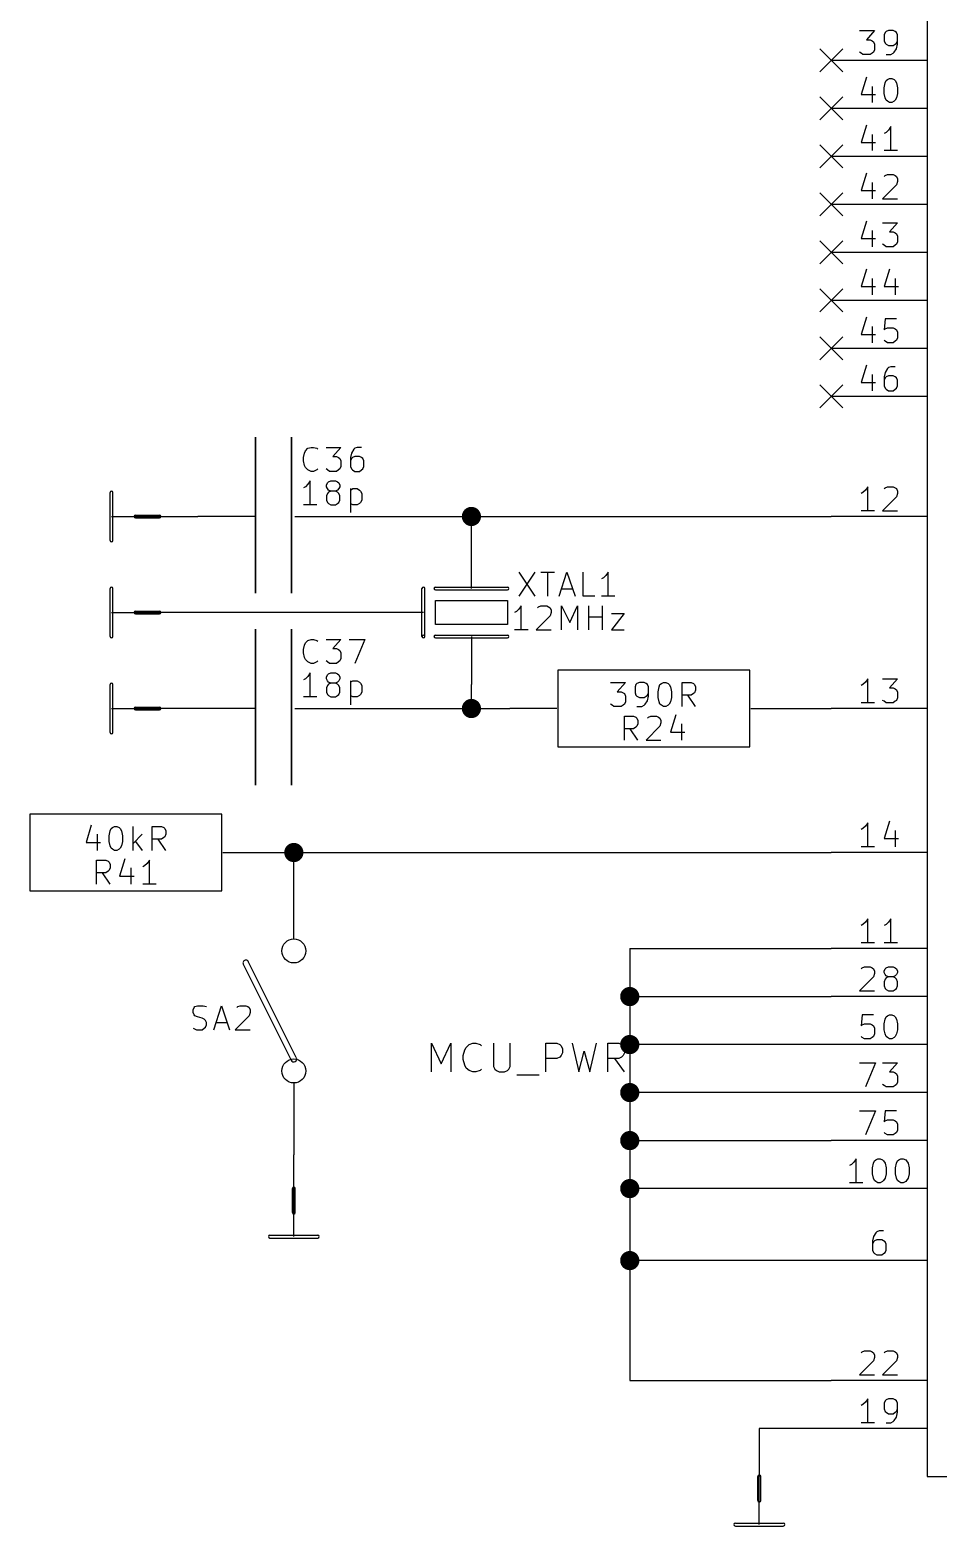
# Model space of a CAD drawing. Extents: x 12 to 829, y -582 to -12.
# Drawn here: x 220.5 to 268.5, y -179.1 to -100 of the extents above; entities that cross this region are included whole.
import ezdxf

# ---------------------------------------------------------------- set-up
doc = ezdxf.new("R2010")
doc.units = 0
doc.header["$MEASUREMENT"] = 0
doc.layers.add('BLACK', color=7, linetype='CONTINUOUS')

msp = doc.modelspace()

# ---------------------------------------------------------------- linework, layer by layer
at = {"layer": 'Black'}
for p, q in [((267.97, -35.56), (267.97, -176.53)), ((264.389, -100.025), (265.176, -100.025)), ((265.176, -100.025), (264.744, -100.508)), ((264.744, -100.508), (264.947, -100.508)), ((264.947, -100.508), (265.049, -100.559)), ((265.735, -100.127), (265.684, -100.254)), ((265.684, -100.254), (265.684, -100.559)), ((265.786, -100.076), (265.735, -100.127)), ((265.913, -100.025), (265.786, -100.076)), ((266.167, -100.025), (265.913, -100.025)), ((266.268, -100.076), (266.167, -100.025)), ((266.344, -100.127), (266.268, -100.076)), ((266.395, -100.254), (266.344, -100.127)), ((266.395, -100.736), (266.395, -100.254)), ((262.28, -100.99), (263.5, -102.21)), ((263.5, -100.99), (262.28, -102.21)), ((264.465, -101.219), (264.389, -101.168)), ((264.566, -101.295), (264.465, -101.219)), ((264.947, -101.295), (264.566, -101.295)), ((265.049, -101.219), (264.947, -101.295)), ((265.049, -100.559), (265.125, -100.609)), ((265.125, -101.168), (265.049, -101.219)), ((265.125, -100.609), (265.176, -100.736)), ((265.176, -101.041), (265.125, -101.168)), ((265.176, -100.736), (265.176, -101.041)), ((265.684, -100.559), (265.735, -100.686)), ((265.735, -100.686), (265.786, -100.736)), ((265.786, -100.736), (265.913, -100.813)), ((265.786, -101.295), (266.04, -101.295)), ((265.913, -100.813), (266.167, -100.813)), ((266.04, -101.295), (266.167, -101.219)), ((266.167, -100.813), (266.268, -100.736)), ((266.167, -101.219), (266.217, -101.168)), ((266.217, -101.168), (266.344, -100.99)), ((266.268, -100.736), (266.344, -100.686)), ((266.344, -100.686), (266.395, -100.559)), ((266.344, -100.99), (266.395, -100.736)), ((267.97, -101.6), (262.89, -101.6)), ((264.744, -102.489), (264.465, -103.403)), ((265.684, -103.048), (265.735, -102.794)), ((265.735, -102.794), (265.786, -102.667)), ((265.786, -102.667), (265.862, -102.616)), ((265.862, -102.616), (265.963, -102.565)), ((265.963, -102.565), (266.09, -102.565)), ((266.09, -102.565), (266.217, -102.616)), ((266.217, -102.616), (266.268, -102.667)), ((266.268, -102.667), (266.344, -102.794)), ((266.344, -102.794), (266.395, -103.048)), ((262.28, -103.53), (263.5, -104.75)), ((263.5, -103.53), (262.28, -104.75)), ((264.465, -103.403), (265.227, -103.403)), ((265.049, -102.972), (265.049, -103.835)), ((265.684, -103.353), (265.684, -103.048)), ((265.735, -103.581), (265.684, -103.353)), ((265.786, -103.708), (265.735, -103.581)), ((266.344, -103.581), (266.268, -103.708)), ((266.395, -103.353), (266.344, -103.581)), ((266.395, -103.048), (266.395, -103.353)), ((267.97, -104.14), (262.89, -104.14)), ((265.862, -103.759), (265.786, -103.708)), ((265.963, -103.835), (265.862, -103.759)), ((266.09, -103.835), (265.963, -103.835)), ((266.217, -103.759), (266.09, -103.835)), ((266.268, -103.708), (266.217, -103.759)), ((264.744, -105.029), (264.465, -105.943)), ((266.04, -105.105), (265.913, -105.283)), ((266.04, -106.375), (266.04, -105.105)), ((262.28, -106.07), (263.5, -107.29)), ((263.5, -106.07), (262.28, -107.29)), ((264.465, -105.943), (265.227, -105.943)), ((265.049, -105.512), (265.049, -106.375)), ((265.786, -105.41), (265.684, -105.461)), ((265.913, -105.283), (265.786, -105.41)), ((267.97, -106.68), (262.89, -106.68)), ((266.395, -106.375), (265.684, -106.375)), ((264.744, -107.569), (264.465, -108.483)), ((265.735, -107.696), (265.862, -107.645)), ((265.862, -107.645), (266.167, -107.645)), ((266.167, -107.645), (266.268, -107.696)), ((265.049, -108.052), (265.049, -108.915)), ((266.344, -108.179), (265.608, -108.915)), ((265.684, -107.747), (265.735, -107.696)), ((266.268, -107.696), (266.344, -107.747)), ((266.344, -107.747), (266.395, -107.874)), ((266.395, -108.001), (266.344, -108.179)), ((266.395, -107.874), (266.395, -108.001)), ((262.28, -108.61), (263.5, -109.83)), ((263.5, -108.61), (262.28, -109.83)), ((267.97, -109.22), (262.89, -109.22)), ((264.465, -108.483), (265.227, -108.483)), ((265.608, -108.915), (266.395, -108.915)), ((264.744, -110.109), (264.465, -111.023)), ((265.049, -110.592), (265.049, -111.455)), ((265.608, -110.185), (266.395, -110.185)), ((266.395, -110.185), (265.963, -110.668)), ((265.963, -110.668), (266.167, -110.668)), ((266.167, -110.668), (266.268, -110.719)), ((266.268, -110.719), (266.344, -110.769)), ((266.344, -110.769), (266.395, -110.896)), ((262.28, -111.15), (263.5, -112.37)), ((263.5, -111.15), (262.28, -112.37)), ((264.465, -111.023), (265.227, -111.023)), ((265.684, -111.379), (265.608, -111.328)), ((265.786, -111.455), (265.684, -111.379)), ((266.167, -111.455), (265.786, -111.455)), ((266.268, -111.379), (266.167, -111.455)), ((266.344, -111.328), (266.268, -111.379)), ((266.395, -111.201), (266.344, -111.328)), ((266.395, -110.896), (266.395, -111.201)), ((267.97, -111.76), (262.89, -111.76)), ((264.744, -112.649), (264.465, -113.563)), ((265.049, -113.132), (265.049, -113.995)), ((265.963, -112.649), (265.684, -113.563)), ((266.268, -113.132), (266.268, -113.995)), ((262.28, -113.69), (263.5, -114.91)), ((263.5, -113.69), (262.28, -114.91)), ((264.465, -113.563), (265.227, -113.563)), ((265.684, -113.563), (266.446, -113.563)), ((267.97, -114.3), (262.89, -114.3)), ((264.744, -115.189), (264.465, -116.103)), ((265.735, -115.265), (265.684, -115.849)), ((266.344, -115.265), (265.735, -115.265)), ((262.28, -116.23), (263.5, -117.45)), ((263.5, -116.23), (262.28, -117.45)), ((264.465, -116.103), (265.227, -116.103)), ((265.049, -115.672), (265.049, -116.535)), ((265.684, -115.849), (265.735, -115.799)), ((265.735, -115.799), (265.862, -115.748)), ((265.862, -115.748), (266.167, -115.748)), ((266.167, -115.748), (266.268, -115.799)), ((266.268, -115.799), (266.344, -115.849)), ((266.344, -115.849), (266.395, -115.976)), ((266.395, -116.281), (266.344, -116.408)), ((266.395, -115.976), (266.395, -116.281)), ((267.97, -116.84), (262.89, -116.84)), ((265.735, -116.459), (265.684, -116.408)), ((265.862, -116.535), (265.735, -116.459)), ((266.167, -116.535), (265.862, -116.535)), ((266.268, -116.459), (266.167, -116.535)), ((266.344, -116.408), (266.268, -116.459)), ((264.744, -117.729), (264.465, -118.643)), ((265.862, -117.907), (265.735, -118.11)), ((265.913, -117.856), (265.862, -117.907)), ((266.04, -117.805), (265.913, -117.856)), ((266.268, -117.805), (266.04, -117.805)), ((264.465, -118.643), (265.227, -118.643)), ((265.049, -118.212), (265.049, -119.075)), ((265.735, -118.11), (265.684, -118.339)), ((265.684, -118.339), (265.684, -118.821)), ((265.735, -118.389), (265.684, -118.516)), ((265.786, -118.339), (265.735, -118.389)), ((265.913, -118.288), (265.786, -118.339)), ((266.167, -118.288), (265.913, -118.288)), ((266.268, -118.339), (266.167, -118.288)), ((266.344, -118.389), (266.268, -118.339)), ((266.395, -118.516), (266.344, -118.389)), ((266.395, -118.821), (266.395, -118.516)), ((262.28, -118.77), (263.5, -119.99)), ((263.5, -118.77), (262.28, -119.99)), ((267.97, -119.38), (262.89, -119.38)), ((265.684, -118.821), (265.735, -118.948)), ((265.735, -118.948), (265.786, -118.999)), ((265.786, -118.999), (265.913, -119.075)), ((265.913, -119.075), (266.167, -119.075)), ((266.167, -119.075), (266.268, -118.999)), ((266.268, -118.999), (266.344, -118.948)), ((266.344, -118.948), (266.395, -118.821)), ((232.41, -121.539), (232.41, -129.794)), ((232.41, -129.794), (232.41, -121.539)), ((234.315, -129.794), (234.315, -121.539)), ((234.315, -121.539), (234.315, -129.794)), ((234.95, -122.606), (235.001, -122.377)), ((234.95, -122.784), (234.95, -122.606)), ((235.001, -122.377), (235.052, -122.25)), ((235.052, -122.25), (235.179, -122.123)), ((235.179, -122.123), (235.356, -122.072)), ((235.356, -122.072), (235.483, -122.072)), ((235.483, -122.072), (235.661, -122.123)), ((235.661, -122.123), (235.712, -122.174)), ((236.144, -122.072), (236.931, -122.072)), ((236.931, -122.072), (236.499, -122.555)), ((236.499, -122.555), (236.703, -122.555)), ((236.703, -122.555), (236.804, -122.606)), ((236.804, -122.606), (236.88, -122.657)), ((236.88, -122.657), (236.931, -122.784)), ((237.49, -122.377), (237.439, -122.606)), ((237.439, -122.606), (237.439, -123.088)), ((237.49, -122.657), (237.439, -122.784)), ((237.617, -122.174), (237.49, -122.377)), ((237.541, -122.606), (237.49, -122.657)), ((237.668, -122.555), (237.541, -122.606)), ((237.668, -122.123), (237.617, -122.174)), ((237.795, -122.072), (237.668, -122.123)), ((237.922, -122.555), (237.668, -122.555)), ((238.023, -122.072), (237.795, -122.072)), ((238.023, -122.606), (237.922, -122.555)), ((238.1, -122.657), (238.023, -122.606)), ((238.15, -122.784), (238.1, -122.657)), ((235.001, -123.038), (234.95, -122.784)), ((235.052, -123.139), (235.001, -123.038)), ((235.179, -123.266), (235.052, -123.139)), ((235.356, -123.342), (235.179, -123.266)), ((235.483, -123.342), (235.356, -123.342)), ((235.661, -123.266), (235.483, -123.342)), ((235.712, -123.215), (235.661, -123.266)), ((236.22, -123.266), (236.144, -123.215)), ((236.322, -123.342), (236.22, -123.266)), ((236.703, -123.342), (236.322, -123.342)), ((236.804, -123.266), (236.703, -123.342)), ((236.88, -123.215), (236.804, -123.266)), ((236.931, -123.088), (236.88, -123.215)), ((236.931, -122.784), (236.931, -123.088)), ((237.439, -123.088), (237.49, -123.215)), ((237.49, -123.215), (237.541, -123.266)), ((237.541, -123.266), (237.668, -123.342)), ((237.668, -123.342), (237.922, -123.342)), ((237.922, -123.342), (238.023, -123.266)), ((238.023, -123.266), (238.1, -123.215)), ((238.1, -123.215), (238.15, -123.088)), ((238.15, -123.088), (238.15, -122.784)), ((235.052, -124.155), (234.95, -124.206)), ((235.179, -124.028), (235.052, -124.155)), ((235.306, -123.85), (235.179, -124.028)), ((235.306, -125.12), (235.306, -123.85)), ((236.169, -124.079), (236.22, -123.952)), ((236.169, -124.155), (236.169, -124.079)), ((236.22, -124.257), (236.169, -124.155)), ((236.22, -123.952), (236.271, -123.901)), ((236.271, -124.333), (236.22, -124.257)), ((236.271, -123.901), (236.398, -123.85)), ((236.398, -123.85), (236.652, -123.85)), ((236.652, -123.85), (236.753, -123.901)), ((236.753, -123.901), (236.83, -123.952)), ((236.83, -124.257), (236.753, -124.333)), ((236.83, -123.952), (236.88, -124.079)), ((236.88, -124.155), (236.83, -124.257)), ((236.88, -124.079), (236.88, -124.155)), ((237.439, -124.257), (237.439, -125.527)), ((237.439, -124.333), (237.566, -124.257)), ((237.566, -124.257), (237.795, -124.257)), ((237.795, -124.257), (237.922, -124.333)), ((264.82, -124.155), (264.693, -124.333)), ((264.82, -125.425), (264.82, -124.155)), ((265.684, -124.257), (265.735, -124.206)), ((265.735, -124.206), (265.862, -124.155)), ((265.862, -124.155), (266.167, -124.155)), ((266.167, -124.155), (266.268, -124.206)), ((266.268, -124.206), (266.344, -124.257)), ((266.344, -124.257), (266.395, -124.384)), ((224.714, -127), (224.714, -124.46)), ((224.866, -127), (224.866, -124.46)), ((236.22, -124.511), (236.169, -124.638)), ((236.169, -124.638), (236.169, -124.866)), ((236.169, -124.866), (236.22, -124.993)), ((236.271, -124.435), (236.22, -124.511)), ((236.22, -124.993), (236.271, -125.044)), ((236.398, -124.384), (236.271, -124.333)), ((236.398, -124.384), (236.271, -124.435)), ((236.271, -125.044), (236.398, -125.12)), ((236.652, -124.384), (236.398, -124.384)), ((236.753, -124.333), (236.652, -124.384)), ((236.753, -124.435), (236.652, -124.384)), ((236.652, -125.12), (236.753, -125.044)), ((236.83, -124.511), (236.753, -124.435)), ((236.753, -125.044), (236.83, -124.993)), ((236.88, -124.638), (236.83, -124.511)), ((236.83, -124.993), (236.88, -124.866)), ((236.88, -124.866), (236.88, -124.638)), ((237.566, -125.12), (237.439, -125.044)), ((237.922, -125.044), (237.795, -125.12)), ((237.922, -124.333), (237.973, -124.384)), ((237.973, -124.993), (237.922, -125.044)), ((237.973, -124.384), (238.049, -124.511)), ((238.049, -124.866), (237.973, -124.993)), ((238.049, -124.511), (238.049, -124.866)), ((264.566, -124.46), (264.465, -124.511)), ((264.693, -124.333), (264.566, -124.46)), ((266.344, -124.689), (265.608, -125.425)), ((266.395, -124.511), (266.344, -124.689)), ((266.395, -124.384), (266.395, -124.511)), ((224.79, -125.73), (227.33, -125.73)), ((226.06, -125.654), (227.33, -125.654)), ((226.06, -125.806), (227.33, -125.806)), ((227.33, -125.73), (229.362, -125.73)), ((232.359, -125.73), (229.362, -125.73)), ((234.493, -125.73), (237.49, -125.73)), ((235.661, -125.12), (234.95, -125.12)), ((236.398, -125.12), (236.652, -125.12)), ((237.49, -125.73), (262.89, -125.73)), ((237.795, -125.12), (237.566, -125.12)), ((243.84, -127), (243.84, -125.73)), ((267.97, -125.73), (262.89, -125.73)), ((265.176, -125.425), (264.465, -125.425)), ((265.608, -125.425), (266.395, -125.425)), ((243.84, -129.54), (243.84, -127)), ((246.355, -128.676), (247.193, -129.946)), ((247.193, -128.676), (246.355, -129.946)), ((247.523, -128.676), (248.234, -128.676)), ((247.879, -129.946), (247.879, -128.676)), ((248.488, -129.946), (248.895, -128.676)), ((248.895, -128.676), (249.326, -129.946)), ((249.758, -129.946), (249.758, -128.676)), ((250.825, -128.981), (250.723, -129.032)), ((250.952, -128.854), (250.825, -128.981)), ((251.079, -128.676), (250.952, -128.854)), ((251.079, -129.946), (251.079, -128.676)), ((224.714, -132.08), (224.714, -129.54)), ((224.866, -132.08), (224.866, -129.54)), ((241.224, -132.08), (241.224, -129.54)), ((241.376, -132.08), (241.376, -129.54)), ((241.935, -129.464), (245.745, -129.464)), ((241.935, -129.616), (245.745, -129.616)), ((248.615, -129.565), (249.199, -129.565)), ((241.935, -131.445), (241.935, -130.175)), ((241.935, -130.175), (245.745, -130.175)), ((245.745, -130.175), (245.745, -131.445)), ((246.482, -130.454), (246.355, -130.632)), ((246.482, -131.724), (246.482, -130.454)), ((247.345, -130.556), (247.396, -130.505)), ((247.396, -130.505), (247.523, -130.454)), ((247.523, -130.454), (247.828, -130.454)), ((247.828, -130.454), (247.929, -130.505)), ((247.929, -130.505), (248.006, -130.556)), ((248.006, -130.556), (248.056, -130.683)), ((248.615, -131.724), (248.615, -130.454)), ((248.615, -130.454), (249.047, -131.343)), ((249.047, -131.343), (249.453, -130.454)), ((249.453, -130.454), (249.453, -131.724)), ((250.368, -129.946), (249.758, -129.946)), ((250.063, -131.724), (250.063, -130.454)), ((251.435, -129.946), (250.723, -129.946)), ((250.774, -131.724), (250.774, -130.454)), ((224.79, -130.81), (227.33, -130.81)), ((226.06, -130.734), (227.33, -130.734)), ((226.06, -130.886), (227.33, -130.886)), ((240.03, -130.81), (227.33, -130.81)), ((241.3, -130.81), (240.03, -130.81)), ((246.228, -130.759), (246.126, -130.81)), ((246.355, -130.632), (246.228, -130.759)), ((248.006, -130.988), (247.269, -131.724)), ((248.056, -130.81), (248.006, -130.988)), ((248.056, -130.683), (248.056, -130.81)), ((250.063, -131.039), (250.774, -131.039)), ((251.257, -130.861), (251.917, -130.861)), ((251.917, -130.861), (251.257, -131.724)), ((232.41, -131.699), (232.41, -139.954)), ((232.41, -139.954), (232.41, -131.699)), ((234.315, -139.954), (234.315, -131.699)), ((234.315, -131.699), (234.315, -139.954)), ((245.745, -131.445), (241.935, -131.445)), ((241.935, -132.004), (245.745, -132.004)), ((241.935, -132.156), (245.745, -132.156)), ((243.84, -132.08), (243.84, -134.62)), ((246.837, -131.724), (246.126, -131.724)), ((247.269, -131.724), (248.056, -131.724)), ((251.257, -131.724), (251.917, -131.724)), ((234.95, -132.766), (235.001, -132.537)), ((234.95, -132.944), (234.95, -132.766)), ((235.001, -133.198), (234.95, -132.944)), ((235.001, -132.537), (235.052, -132.41)), ((235.052, -132.41), (235.179, -132.283)), ((235.179, -132.283), (235.356, -132.232)), ((235.356, -132.232), (235.483, -132.232)), ((235.483, -132.232), (235.661, -132.283)), ((235.661, -132.283), (235.712, -132.334)), ((236.144, -132.232), (236.931, -132.232)), ((236.931, -132.232), (236.499, -132.715)), ((236.499, -132.715), (236.703, -132.715)), ((236.703, -132.715), (236.804, -132.766)), ((236.804, -132.766), (236.88, -132.817)), ((236.88, -132.817), (236.931, -132.944)), ((236.931, -132.944), (236.931, -133.248)), ((237.363, -132.232), (238.201, -132.232)), ((238.201, -132.232), (237.668, -133.502)), ((235.052, -133.299), (235.001, -133.198)), ((235.179, -133.426), (235.052, -133.299)), ((235.356, -133.502), (235.179, -133.426)), ((235.483, -133.502), (235.356, -133.502)), ((235.661, -133.426), (235.483, -133.502)), ((235.712, -133.375), (235.661, -133.426)), ((236.22, -133.426), (236.144, -133.375)), ((236.322, -133.502), (236.22, -133.426)), ((236.703, -133.502), (236.322, -133.502)), ((236.804, -133.426), (236.703, -133.502)), ((236.88, -133.375), (236.804, -133.426)), ((236.931, -133.248), (236.88, -133.375)), ((235.052, -134.315), (234.95, -134.366)), ((235.179, -134.188), (235.052, -134.315)), ((235.306, -134.01), (235.179, -134.188)), ((235.306, -135.28), (235.306, -134.01)), ((236.169, -134.239), (236.22, -134.112)), ((236.169, -134.315), (236.169, -134.239)), ((236.22, -134.417), (236.169, -134.315)), ((236.22, -134.112), (236.271, -134.061)), ((236.271, -134.493), (236.22, -134.417)), ((236.271, -134.061), (236.398, -134.01)), ((236.398, -134.544), (236.271, -134.493)), ((236.398, -134.544), (236.271, -134.595)), ((236.398, -134.01), (236.652, -134.01)), ((236.652, -134.544), (236.398, -134.544)), ((236.652, -134.01), (236.753, -134.061)), ((236.753, -134.493), (236.652, -134.544)), ((236.753, -134.595), (236.652, -134.544)), ((236.753, -134.061), (236.83, -134.112)), ((236.83, -134.417), (236.753, -134.493)), ((236.83, -134.112), (236.88, -134.239)), ((236.88, -134.315), (236.83, -134.417)), ((236.88, -134.239), (236.88, -134.315)), ((237.439, -134.417), (237.439, -135.687)), ((237.439, -134.493), (237.566, -134.417)), ((237.566, -134.417), (237.795, -134.417)), ((237.795, -134.417), (237.922, -134.493)), ((237.922, -134.493), (237.973, -134.544)), ((237.973, -134.544), (238.049, -134.671)), ((248.412, -133.858), (248.412, -137.922)), ((258.572, -133.858), (248.412, -133.858)), ((251.206, -134.518), (251.993, -134.518)), ((251.993, -134.518), (251.562, -135.001)), ((252.603, -134.569), (252.552, -134.62)), ((252.73, -134.518), (252.603, -134.569)), ((252.984, -134.518), (252.73, -134.518)), ((253.086, -134.569), (252.984, -134.518)), ((253.162, -134.62), (253.086, -134.569)), ((253.822, -134.62), (253.898, -134.569)), ((253.898, -134.569), (254, -134.518)), ((254, -134.518), (254.127, -134.518)), ((254.127, -134.518), (254.254, -134.569)), ((254.254, -134.569), (254.305, -134.62)), ((254.991, -135.788), (254.991, -134.518)), ((254.991, -134.518), (255.473, -134.518)), ((255.473, -134.518), (255.6, -134.569)), ((255.6, -134.569), (255.651, -134.62)), ((258.572, -137.922), (258.572, -133.858)), ((264.693, -134.493), (264.566, -134.62)), ((264.82, -134.315), (264.693, -134.493)), ((264.82, -135.585), (264.82, -134.315)), ((265.608, -134.315), (266.395, -134.315)), ((266.395, -134.315), (265.963, -134.798)), ((224.714, -137.16), (224.714, -134.62)), ((224.866, -137.16), (224.866, -134.62)), ((235.661, -135.28), (234.95, -135.28)), ((236.22, -134.671), (236.169, -134.798)), ((236.169, -134.798), (236.169, -135.026)), ((236.169, -135.026), (236.22, -135.153)), ((236.271, -134.595), (236.22, -134.671)), ((236.22, -135.153), (236.271, -135.204)), ((236.271, -135.204), (236.398, -135.28)), ((236.398, -135.28), (236.652, -135.28)), ((236.652, -135.28), (236.753, -135.204)), ((236.83, -134.671), (236.753, -134.595)), ((236.753, -135.204), (236.83, -135.153)), ((236.88, -134.798), (236.83, -134.671)), ((236.83, -135.153), (236.88, -135.026)), ((236.88, -135.026), (236.88, -134.798)), ((237.566, -135.28), (237.439, -135.204)), ((237.795, -135.28), (237.566, -135.28)), ((237.922, -135.204), (237.795, -135.28)), ((237.973, -135.153), (237.922, -135.204)), ((238.049, -135.026), (237.973, -135.153)), ((238.049, -134.671), (238.049, -135.026)), ((243.84, -135.89), (243.84, -134.62)), ((251.562, -135.001), (251.765, -135.001)), ((251.765, -135.001), (251.866, -135.052)), ((251.866, -135.052), (251.943, -135.103)), ((251.943, -135.103), (251.993, -135.23)), ((251.993, -135.23), (251.993, -135.534)), ((252.552, -134.62), (252.501, -134.747)), ((252.501, -134.747), (252.501, -135.052)), ((252.501, -135.052), (252.552, -135.179)), ((252.552, -135.179), (252.603, -135.23)), ((252.603, -135.23), (252.73, -135.306)), ((252.73, -135.306), (252.984, -135.306)), ((252.984, -135.306), (253.086, -135.23)), ((253.086, -135.23), (253.162, -135.179)), ((253.213, -134.747), (253.162, -134.62)), ((253.162, -135.179), (253.213, -135.052)), ((253.162, -135.484), (253.213, -135.23)), ((253.213, -135.23), (253.213, -134.747)), ((253.721, -135.001), (253.771, -134.747)), ((253.721, -135.306), (253.721, -135.001)), ((253.771, -135.534), (253.721, -135.306)), ((253.771, -134.747), (253.822, -134.62)), ((254.305, -134.62), (254.381, -134.747)), ((254.381, -134.747), (254.432, -135.001)), ((254.432, -135.306), (254.381, -135.534)), ((254.432, -135.001), (254.432, -135.306)), ((255.473, -135.179), (254.991, -135.179)), ((255.702, -135.788), (255.295, -135.179)), ((255.6, -135.103), (255.473, -135.179)), ((255.651, -135.052), (255.6, -135.103)), ((255.651, -134.62), (255.702, -134.747)), ((255.702, -134.925), (255.651, -135.052)), ((255.702, -134.747), (255.702, -134.925)), ((264.566, -134.62), (264.465, -134.671)), ((265.963, -134.798), (266.167, -134.798)), ((266.167, -134.798), (266.268, -134.849)), ((266.268, -134.849), (266.344, -134.899)), ((266.344, -134.899), (266.395, -135.026)), ((266.395, -135.331), (266.344, -135.458)), ((266.395, -135.026), (266.395, -135.331)), ((224.79, -135.89), (227.33, -135.89)), ((226.06, -135.814), (227.33, -135.814)), ((226.06, -135.966), (227.33, -135.966)), ((229.362, -135.89), (227.33, -135.89)), ((232.359, -135.89), (229.362, -135.89)), ((234.493, -135.89), (237.49, -135.89)), ((237.49, -135.89), (245.872, -135.89)), ((248.361, -135.89), (245.872, -135.89)), ((251.282, -135.712), (251.206, -135.661)), ((251.384, -135.788), (251.282, -135.712)), ((251.765, -135.788), (251.384, -135.788)), ((251.866, -135.712), (251.765, -135.788)), ((251.943, -135.661), (251.866, -135.712)), ((251.993, -135.534), (251.943, -135.661)), ((252.603, -135.788), (252.857, -135.788)), ((252.857, -135.788), (252.984, -135.712)), ((252.984, -135.712), (253.035, -135.661)), ((253.035, -135.661), (253.162, -135.484)), ((253.822, -135.661), (253.771, -135.534)), ((253.898, -135.712), (253.822, -135.661)), ((254, -135.788), (253.898, -135.712)), ((254.127, -135.788), (254, -135.788)), ((254.254, -135.712), (254.127, -135.788)), ((254.305, -135.661), (254.254, -135.712)), ((254.381, -135.534), (254.305, -135.661)), ((258.623, -135.89), (261.112, -135.89)), ((261.112, -135.89), (262.89, -135.89)), ((267.97, -135.89), (262.89, -135.89)), ((265.176, -135.585), (264.465, -135.585)), ((265.684, -135.509), (265.608, -135.458)), ((265.786, -135.585), (265.684, -135.509)), ((266.167, -135.585), (265.786, -135.585)), ((266.268, -135.509), (266.167, -135.585)), ((266.344, -135.458), (266.268, -135.509)), ((251.943, -137.566), (251.943, -136.296)), ((251.943, -136.296), (252.425, -136.296)), ((252.425, -136.296), (252.552, -136.347)), ((252.552, -136.881), (252.425, -136.957)), ((252.552, -136.347), (252.603, -136.398)), ((252.603, -136.83), (252.552, -136.881)), ((252.603, -136.398), (252.654, -136.525)), ((252.654, -136.703), (252.603, -136.83)), ((252.654, -136.525), (252.654, -136.703)), ((253.822, -136.83), (253.086, -137.566)), ((253.162, -136.398), (253.213, -136.347)), ((253.213, -136.347), (253.34, -136.296)), ((253.34, -136.296), (253.644, -136.296)), ((253.644, -136.296), (253.746, -136.347)), ((253.746, -136.347), (253.822, -136.398)), ((253.822, -136.398), (253.873, -136.525)), ((253.873, -136.652), (253.822, -136.83)), ((253.873, -136.525), (253.873, -136.652)), ((254.66, -136.22), (254.381, -137.135)), ((254.965, -136.703), (254.965, -137.566)), ((252.425, -136.957), (251.943, -136.957)), ((252.654, -137.566), (252.247, -136.957)), ((253.086, -137.566), (253.873, -137.566)), ((254.381, -137.135), (255.143, -137.135)), ((248.412, -137.922), (258.572, -137.922)), ((220.472, -141.478), (220.472, -145.542)), ((230.632, -141.478), (220.472, -141.478)), ((230.632, -145.542), (230.632, -141.478)), ((223.723, -142.062), (223.444, -142.977)), ((224.663, -142.621), (224.714, -142.367)), ((224.714, -142.367), (224.765, -142.24)), ((224.765, -142.24), (224.841, -142.189)), ((224.841, -142.189), (224.942, -142.138)), ((224.942, -142.138), (225.069, -142.138)), ((225.069, -142.138), (225.196, -142.189)), ((225.196, -142.189), (225.247, -142.24)), ((225.247, -142.24), (225.323, -142.367)), ((225.323, -142.367), (225.374, -142.621)), ((225.933, -143.408), (225.933, -142.138)), ((226.949, -143.408), (226.949, -142.138)), ((226.949, -142.138), (227.432, -142.138)), ((227.432, -142.138), (227.559, -142.189)), ((227.559, -142.189), (227.609, -142.24)), ((227.609, -142.24), (227.66, -142.367)), ((227.66, -142.367), (227.66, -142.545)), ((264.566, -142.24), (264.465, -142.291)), ((264.693, -142.113), (264.566, -142.24)), ((264.82, -141.935), (264.693, -142.113)), ((264.82, -143.205), (264.82, -141.935)), ((265.963, -141.859), (265.684, -142.773)), ((266.268, -142.342), (266.268, -143.205)), ((223.444, -142.977), (224.206, -142.977)), ((224.028, -142.545), (224.028, -143.408)), ((224.663, -142.926), (224.663, -142.621)), ((224.714, -143.154), (224.663, -142.926)), ((224.765, -143.281), (224.714, -143.154)), ((225.323, -143.154), (225.247, -143.281)), ((225.374, -142.926), (225.323, -143.154)), ((225.374, -142.621), (225.374, -142.926)), ((226.416, -142.545), (225.933, -143.027)), ((226.06, -142.926), (226.416, -143.408)), ((227.432, -142.799), (226.949, -142.799)), ((227.66, -143.408), (227.254, -142.799)), ((227.559, -142.723), (227.432, -142.799)), ((227.609, -142.672), (227.559, -142.723)), ((227.66, -142.545), (227.609, -142.672)), ((265.176, -143.205), (264.465, -143.205)), ((265.684, -142.773), (266.446, -142.773)), ((224.003, -145.186), (224.003, -143.916)), ((224.003, -143.916), (224.485, -143.916)), ((224.485, -143.916), (224.612, -143.967)), ((224.612, -143.967), (224.663, -144.018)), ((224.663, -144.018), (224.714, -144.145)), ((224.841, -143.332), (224.765, -143.281)), ((224.942, -143.408), (224.841, -143.332)), ((225.069, -143.408), (224.942, -143.408)), ((225.196, -143.332), (225.069, -143.408)), ((225.247, -143.281), (225.196, -143.332)), ((225.501, -143.84), (225.222, -144.755)), ((226.797, -143.916), (226.67, -144.094)), ((226.797, -145.186), (226.797, -143.916)), ((230.683, -143.51), (233.172, -143.51)), ((233.172, -143.51), (262.89, -143.51)), ((234.442, -144.272), (234.442, -143.51)), ((267.97, -143.51), (262.89, -143.51)), ((224.485, -144.577), (224.003, -144.577)), ((224.714, -145.186), (224.307, -144.577)), ((224.612, -144.501), (224.485, -144.577)), ((224.663, -144.45), (224.612, -144.501)), ((224.714, -144.323), (224.663, -144.45)), ((224.714, -144.145), (224.714, -144.323)), ((225.222, -144.755), (225.984, -144.755)), ((225.806, -144.323), (225.806, -145.186)), ((226.543, -144.221), (226.441, -144.272)), ((226.67, -144.094), (226.543, -144.221)), ((234.442, -148.082), (234.442, -144.272)), ((220.472, -145.542), (230.632, -145.542)), ((227.152, -145.186), (226.441, -145.186)), ((264.693, -147.193), (264.566, -147.32)), ((264.82, -147.015), (264.693, -147.193)), ((264.82, -148.285), (264.82, -147.015)), ((265.913, -147.193), (265.786, -147.32)), ((266.04, -147.015), (265.913, -147.193)), ((266.04, -148.285), (266.04, -147.015)), ((264.566, -147.32), (264.465, -147.371)), ((265.786, -147.32), (265.684, -147.371)), ((252.222, -148.59), (262.89, -148.59)), ((252.222, -148.59), (252.222, -171.45)), ((267.97, -148.59), (262.89, -148.59)), ((265.176, -148.285), (264.465, -148.285)), ((266.395, -148.285), (265.684, -148.285)), ((234.315, -154.508), (231.775, -149.428)), ((234.569, -154.356), (232.029, -149.276)), ((264.465, -149.657), (264.516, -149.606)), ((264.516, -149.606), (264.643, -149.555)), ((264.643, -149.555), (264.947, -149.555)), ((264.947, -149.555), (265.049, -149.606)), ((265.049, -149.606), (265.125, -149.657)), ((265.735, -149.657), (265.786, -149.606)), ((265.786, -149.606), (265.913, -149.555)), ((265.913, -149.555), (266.167, -149.555)), ((266.167, -149.555), (266.268, -149.606)), ((266.268, -149.606), (266.344, -149.657)), ((265.125, -150.089), (264.389, -150.825)), ((265.125, -149.657), (265.176, -149.784)), ((265.176, -149.911), (265.125, -150.089)), ((265.176, -149.784), (265.176, -149.911)), ((265.684, -149.784), (265.735, -149.657)), ((265.684, -149.86), (265.684, -149.784)), ((265.735, -149.962), (265.684, -149.86)), ((265.735, -150.216), (265.684, -150.343)), ((265.684, -150.343), (265.684, -150.571)), ((265.786, -150.038), (265.735, -149.962)), ((265.786, -150.139), (265.735, -150.216)), ((265.913, -150.089), (265.786, -150.038)), ((265.913, -150.089), (265.786, -150.139)), ((266.167, -150.089), (265.913, -150.089)), ((266.268, -150.038), (266.167, -150.089)), ((266.268, -150.139), (266.167, -150.089)), ((266.344, -149.962), (266.268, -150.038)), ((266.344, -150.216), (266.268, -150.139)), ((266.344, -149.657), (266.395, -149.784)), ((266.395, -149.86), (266.344, -149.962)), ((266.395, -150.343), (266.344, -150.216)), ((266.395, -149.784), (266.395, -149.86)), ((266.395, -150.571), (266.395, -150.343)), ((252.222, -151.13), (262.89, -151.13)), ((267.97, -151.13), (262.89, -151.13)), ((264.389, -150.825), (265.176, -150.825)), ((265.684, -150.571), (265.735, -150.698)), ((265.735, -150.698), (265.786, -150.749)), ((265.786, -150.749), (265.913, -150.825)), ((265.913, -150.825), (266.167, -150.825)), ((266.167, -150.825), (266.268, -150.749)), ((266.268, -150.749), (266.344, -150.698)), ((266.344, -150.698), (266.395, -150.571)), ((229.108, -151.841), (229.159, -151.714)), ((229.108, -151.968), (229.108, -151.841)), ((229.159, -152.095), (229.108, -151.968)), ((229.159, -151.714), (229.21, -151.663)), ((229.21, -151.663), (229.337, -151.613)), ((229.337, -151.613), (229.641, -151.613)), ((229.641, -151.613), (229.819, -151.663)), ((230.2, -152.883), (230.607, -151.613)), ((230.607, -151.613), (231.038, -152.883)), ((231.419, -151.714), (231.47, -151.663)), ((231.47, -151.663), (231.597, -151.613)), ((231.597, -151.613), (231.902, -151.613)), ((231.902, -151.613), (232.004, -151.663)), ((232.004, -151.663), (232.08, -151.714)), ((232.08, -151.714), (232.131, -151.841)), ((232.131, -151.968), (232.08, -152.146)), ((232.131, -151.841), (232.131, -151.968)), ((229.21, -152.146), (229.159, -152.095)), ((229.337, -152.197), (229.21, -152.146)), ((229.591, -152.273), (229.337, -152.197)), ((229.692, -152.324), (229.591, -152.273)), ((229.768, -152.4), (229.692, -152.324)), ((229.692, -152.806), (229.768, -152.756)), ((229.819, -152.502), (229.768, -152.4)), ((229.768, -152.756), (229.819, -152.629)), ((229.819, -152.629), (229.819, -152.502)), ((230.327, -152.502), (230.911, -152.502)), ((232.08, -152.146), (231.343, -152.883)), ((264.516, -152.095), (264.465, -152.679)), ((264.465, -152.679), (264.516, -152.629)), ((265.125, -152.095), (264.516, -152.095)), ((264.516, -152.629), (264.643, -152.578)), ((264.643, -152.578), (264.947, -152.578)), ((264.947, -152.578), (265.049, -152.629)), ((265.049, -152.629), (265.125, -152.679)), ((265.125, -152.679), (265.176, -152.806)), ((265.684, -152.578), (265.735, -152.324)), ((265.684, -152.883), (265.684, -152.578)), ((265.735, -152.324), (265.786, -152.197)), ((265.786, -152.197), (265.862, -152.146)), ((265.862, -152.146), (265.963, -152.095)), ((265.963, -152.095), (266.09, -152.095)), ((266.09, -152.095), (266.217, -152.146)), ((266.217, -152.146), (266.268, -152.197)), ((266.268, -152.197), (266.344, -152.324)), ((266.344, -152.324), (266.395, -152.578)), ((266.395, -152.578), (266.395, -152.883)), ((229.108, -152.806), (229.286, -152.883)), ((229.286, -152.883), (229.591, -152.883)), ((229.591, -152.883), (229.692, -152.806)), ((231.343, -152.883), (232.131, -152.883)), ((264.516, -153.289), (264.465, -153.238)), ((264.643, -153.365), (264.516, -153.289)), ((264.947, -153.365), (264.643, -153.365)), ((265.049, -153.289), (264.947, -153.365)), ((265.125, -153.238), (265.049, -153.289)), ((265.176, -153.111), (265.125, -153.238)), ((265.176, -152.806), (265.176, -153.111)), ((265.735, -153.111), (265.684, -152.883)), ((265.786, -153.238), (265.735, -153.111)), ((265.862, -153.289), (265.786, -153.238)), ((265.963, -153.365), (265.862, -153.289)), ((266.09, -153.365), (265.963, -153.365)), ((266.217, -153.289), (266.09, -153.365)), ((266.268, -153.238), (266.217, -153.289)), ((266.344, -153.111), (266.268, -153.238)), ((266.395, -152.883), (266.344, -153.111)), ((241.732, -155.118), (241.732, -153.594)), ((241.732, -153.594), (242.24, -154.686)), ((242.24, -154.686), (242.748, -153.594)), ((242.748, -153.594), (242.748, -155.118)), ((243.408, -154.254), (243.484, -153.949)), ((243.408, -154.457), (243.408, -154.254)), ((243.484, -153.949), (243.561, -153.822)), ((243.561, -153.822), (243.713, -153.67)), ((243.713, -153.67), (243.916, -153.594)), ((243.916, -153.594), (244.069, -153.594)), ((244.069, -153.594), (244.297, -153.67)), ((244.297, -153.67), (244.373, -153.746)), ((245.008, -153.594), (245.008, -154.838)), ((245.897, -154.838), (245.897, -153.594)), ((247.777, -155.118), (247.777, -153.594)), ((247.777, -153.594), (248.361, -153.594)), ((248.361, -153.594), (248.514, -153.67)), ((248.514, -154.33), (248.361, -154.407)), ((248.514, -153.67), (248.59, -153.746)), ((248.59, -154.254), (248.514, -154.33)), ((248.59, -153.746), (248.666, -153.899)), ((248.666, -154.102), (248.59, -154.254)), ((248.666, -153.899), (248.666, -154.102)), ((249.174, -153.594), (249.53, -155.118)), ((249.53, -155.118), (249.809, -154.026)), ((249.809, -154.026), (250.114, -155.118)), ((250.114, -155.118), (250.469, -153.594)), ((251.054, -155.118), (251.054, -153.594)), ((251.054, -153.594), (251.638, -153.594)), ((251.638, -153.594), (251.79, -153.67)), ((251.79, -154.33), (251.638, -154.407)), ((251.79, -153.67), (251.866, -153.746)), ((251.866, -154.254), (251.79, -154.33)), ((251.866, -153.746), (251.943, -153.899)), ((251.943, -154.102), (251.866, -154.254)), ((251.943, -153.899), (251.943, -154.102)), ((262.89, -153.67), (252.222, -153.67)), ((267.97, -153.67), (262.89, -153.67)), ((243.484, -154.762), (243.408, -154.457)), ((243.561, -154.915), (243.484, -154.762)), ((243.713, -155.042), (243.561, -154.915)), ((243.916, -155.118), (243.713, -155.042)), ((244.069, -155.118), (243.916, -155.118)), ((244.297, -155.042), (244.069, -155.118)), ((244.373, -154.965), (244.297, -155.042)), ((245.008, -154.838), (245.085, -154.965)), ((245.085, -154.965), (245.161, -155.042)), ((245.161, -155.042), (245.313, -155.118)), ((245.313, -155.118), (245.593, -155.118)), ((245.593, -155.118), (245.745, -155.042)), ((245.745, -155.042), (245.821, -154.965)), ((245.821, -154.965), (245.897, -154.838)), ((248.361, -154.407), (247.777, -154.407)), ((251.638, -154.407), (251.054, -154.407)), ((251.943, -155.118), (251.435, -154.407)), ((264.389, -154.635), (265.227, -154.635)), ((265.227, -154.635), (264.693, -155.905)), ((265.608, -154.635), (266.395, -154.635)), ((266.395, -154.635), (265.963, -155.118)), ((265.963, -155.118), (266.167, -155.118)), ((266.167, -155.118), (266.268, -155.169)), ((234.442, -155.702), (234.442, -159.512)), ((246.253, -155.27), (247.421, -155.27)), ((265.684, -155.829), (265.608, -155.778)), ((265.786, -155.905), (265.684, -155.829)), ((266.167, -155.905), (265.786, -155.905)), ((266.268, -155.829), (266.167, -155.905)), ((266.268, -155.169), (266.344, -155.219)), ((266.344, -155.778), (266.268, -155.829)), ((266.344, -155.219), (266.395, -155.346)), ((266.395, -155.651), (266.344, -155.778)), ((266.395, -155.346), (266.395, -155.651)), ((262.89, -156.21), (252.222, -156.21)), ((267.97, -156.21), (262.89, -156.21)), ((264.389, -157.175), (265.227, -157.175)), ((265.227, -157.175), (264.693, -158.445)), ((265.735, -157.175), (265.684, -157.759)), ((266.344, -157.175), (265.735, -157.175)), ((265.684, -157.759), (265.735, -157.709)), ((265.735, -158.369), (265.684, -158.318)), ((265.735, -157.709), (265.862, -157.658)), ((265.862, -157.658), (266.167, -157.658)), ((266.167, -157.658), (266.268, -157.709)), ((266.268, -157.709), (266.344, -157.759)), ((266.344, -158.318), (266.268, -158.369)), ((266.344, -157.759), (266.395, -157.886)), ((266.395, -158.191), (266.344, -158.318)), ((266.395, -157.886), (266.395, -158.191)), ((252.222, -158.75), (262.89, -158.75)), ((267.97, -158.75), (262.89, -158.75)), ((265.862, -158.445), (265.735, -158.369)), ((266.167, -158.445), (265.862, -158.445)), ((266.268, -158.369), (266.167, -158.445)), ((234.442, -161.29), (234.442, -159.512)), ((264.084, -159.893), (263.957, -160.02)), ((264.211, -159.715), (264.084, -159.893)), ((264.211, -160.985), (264.211, -159.715)), ((265.125, -159.944), (265.176, -159.817)), ((265.176, -159.817), (265.252, -159.766)), ((265.252, -159.766), (265.354, -159.715)), ((265.354, -159.715), (265.481, -159.715)), ((265.481, -159.715), (265.608, -159.766)), ((265.608, -159.766), (265.659, -159.817)), ((265.659, -159.817), (265.735, -159.944)), ((266.344, -159.944), (266.395, -159.817)), ((266.395, -159.817), (266.471, -159.766)), ((266.471, -159.766), (266.573, -159.715)), ((266.573, -159.715), (266.7, -159.715)), ((266.7, -159.715), (266.827, -159.766)), ((266.827, -159.766), (266.878, -159.817)), ((266.878, -159.817), (266.954, -159.944)), ((263.957, -160.02), (263.855, -160.071)), ((265.074, -160.198), (265.125, -159.944)), ((265.074, -160.503), (265.074, -160.198)), ((265.125, -160.731), (265.074, -160.503)), ((265.735, -159.944), (265.786, -160.198)), ((265.786, -160.503), (265.735, -160.731)), ((265.786, -160.198), (265.786, -160.503)), ((266.294, -160.198), (266.344, -159.944)), ((266.294, -160.503), (266.294, -160.198)), ((266.344, -160.731), (266.294, -160.503)), ((266.954, -159.944), (267.005, -160.198)), ((267.005, -160.503), (266.954, -160.731)), ((267.005, -160.198), (267.005, -160.503)), ((234.366, -162.56), (234.366, -161.29)), ((234.442, -163.83), (234.442, -161.29)), ((234.518, -162.56), (234.518, -161.29)), ((262.89, -161.29), (252.222, -161.29)), ((267.97, -161.29), (262.89, -161.29)), ((264.566, -160.985), (263.855, -160.985)), ((265.176, -160.858), (265.125, -160.731)), ((265.252, -160.909), (265.176, -160.858)), ((265.354, -160.985), (265.252, -160.909)), ((265.481, -160.985), (265.354, -160.985)), ((265.608, -160.909), (265.481, -160.985)), ((265.659, -160.858), (265.608, -160.909)), ((265.735, -160.731), (265.659, -160.858)), ((266.395, -160.858), (266.344, -160.731)), ((266.471, -160.909), (266.395, -160.858)), ((266.573, -160.985), (266.471, -160.909)), ((266.7, -160.985), (266.573, -160.985)), ((266.827, -160.909), (266.7, -160.985)), ((266.878, -160.858), (266.827, -160.909)), ((266.954, -160.731), (266.878, -160.858)), ((233.172, -163.754), (235.712, -163.754)), ((265.125, -163.83), (265.074, -164.059)), ((265.252, -163.627), (265.125, -163.83)), ((265.303, -163.576), (265.252, -163.627)), ((265.43, -163.525), (265.303, -163.576)), ((265.659, -163.525), (265.43, -163.525)), ((233.172, -163.906), (235.712, -163.906)), ((265.074, -164.059), (265.074, -164.541)), ((265.125, -164.109), (265.074, -164.236)), ((265.074, -164.541), (265.125, -164.668)), ((265.176, -164.059), (265.125, -164.109)), ((265.303, -164.008), (265.176, -164.059)), ((265.557, -164.008), (265.303, -164.008)), ((265.659, -164.059), (265.557, -164.008)), ((265.735, -164.109), (265.659, -164.059)), ((265.786, -164.236), (265.735, -164.109)), ((265.735, -164.668), (265.786, -164.541)), ((265.786, -164.541), (265.786, -164.236)), ((262.89, -165.1), (252.222, -165.1)), ((267.97, -165.1), (262.89, -165.1)), ((265.125, -164.668), (265.176, -164.719)), ((265.176, -164.719), (265.303, -164.795)), ((265.303, -164.795), (265.557, -164.795)), ((265.557, -164.795), (265.659, -164.719)), ((265.659, -164.719), (265.735, -164.668)), ((264.465, -169.977), (264.516, -169.926)), ((264.516, -169.926), (264.643, -169.875)), ((264.643, -169.875), (264.947, -169.875)), ((264.947, -169.875), (265.049, -169.926)), ((265.049, -169.926), (265.125, -169.977)), ((265.125, -169.977), (265.176, -170.104)), ((265.176, -170.104), (265.176, -170.231)), ((265.684, -169.977), (265.735, -169.926)), ((265.735, -169.926), (265.862, -169.875)), ((265.862, -169.875), (266.167, -169.875)), ((266.167, -169.875), (266.268, -169.926)), ((266.268, -169.926), (266.344, -169.977)), ((266.344, -169.977), (266.395, -170.104)), ((266.395, -170.104), (266.395, -170.231)), ((265.125, -170.409), (264.389, -171.145)), ((265.176, -170.231), (265.125, -170.409)), ((266.344, -170.409), (265.608, -171.145)), ((266.395, -170.231), (266.344, -170.409)), ((252.222, -171.45), (262.89, -171.45)), ((267.97, -171.45), (262.89, -171.45)), ((264.389, -171.145), (265.176, -171.145)), ((265.608, -171.145), (266.395, -171.145)), ((264.82, -172.415), (264.693, -172.593)), ((264.82, -173.685), (264.82, -172.415)), ((265.735, -172.517), (265.684, -172.644)), ((265.786, -172.466), (265.735, -172.517)), ((265.913, -172.415), (265.786, -172.466)), ((266.167, -172.415), (265.913, -172.415)), ((266.268, -172.466), (266.167, -172.415)), ((266.344, -172.517), (266.268, -172.466)), ((266.395, -172.644), (266.344, -172.517)), ((264.566, -172.72), (264.465, -172.771)), ((264.693, -172.593), (264.566, -172.72)), ((265.684, -172.644), (265.684, -172.949)), ((265.684, -172.949), (265.735, -173.076)), ((265.735, -173.076), (265.786, -173.126)), ((265.786, -173.126), (265.913, -173.203)), ((265.913, -173.203), (266.167, -173.203)), ((266.167, -173.203), (266.268, -173.126)), ((266.268, -173.126), (266.344, -173.076)), ((266.344, -173.076), (266.395, -172.949)), ((266.344, -173.38), (266.395, -173.126)), ((266.395, -173.126), (266.395, -172.644)), ((262.89, -173.99), (259.08, -173.99)), ((259.08, -173.99), (259.08, -176.53)), ((267.97, -173.99), (262.89, -173.99)), ((265.176, -173.685), (264.465, -173.685)), ((265.786, -173.685), (266.04, -173.685)), ((266.04, -173.685), (266.167, -173.609)), ((266.167, -173.609), (266.217, -173.558)), ((266.217, -173.558), (266.344, -173.38)), ((259.004, -177.8), (259.004, -176.53)), ((259.08, -179.07), (259.08, -176.53)), ((259.156, -177.8), (259.156, -176.53)), ((267.97, -176.53), (359.41, -176.53)), ((257.81, -178.994), (260.35, -178.994)), ((257.81, -179.146), (260.35, -179.146))]:
    msp.add_line(p, q, dxfattribs=at)
at = {"layer": 'Black', "const_width": 0.508}
for points in [[(243.586, -125.73, 1), (244.094, -125.73, 1)], [(243.586, -135.89, 1), (244.094, -135.89, 1)], [(234.188, -143.51, 1), (234.696, -143.51, 1)], [(251.968, -151.13, 1), (252.476, -151.13, 1)], [(251.968, -153.67, 1), (252.476, -153.67, 1)], [(251.968, -156.21, 1), (252.476, -156.21, 1)], [(251.968, -158.75, 1), (252.476, -158.75, 1)], [(251.968, -161.29, 1), (252.476, -161.29, 1)], [(251.968, -165.1, 1), (252.476, -165.1, 1)]]:
    msp.add_lwpolyline(points, format="xyb", close=True, dxfattribs=at)
at = {"layer": 'Black'}
for centre in [(234.442, -148.717), (234.442, -155.067)]:
    msp.add_circle(centre, 0.635, dxfattribs=at)
for centre, radius, start, end in [((224.79, -124.46), 0.0762, 360, 540), ((226.06, -125.73), 0.0762, 90, 270), ((227.33, -125.73), 0.0762, 270, 450), ((224.79, -127), 0.0762, 180, 360), ((224.79, -129.54), 0.0762, 360, 540), ((241.3, -129.54), 0.0762, 360, 540), ((241.935, -129.54), 0.0762, 90, 270), ((245.745, -129.54), 0.0762, 270, 450), ((226.06, -130.81), 0.0762, 90, 270), ((227.33, -130.81), 0.0762, 270, 450), ((224.79, -132.08), 0.0762, 180, 360), ((241.3, -132.08), 0.0762, 0, 180), ((241.3, -132.08), 0.0762, 180, 360), ((241.3, -132.08), 0.0762, 180, 360), ((241.935, -132.08), 0.0762, 90, 270), ((245.745, -132.08), 0.0762, 270, 450), ((224.79, -134.62), 0.0762, 360, 540), ((226.06, -135.89), 0.0762, 90, 270), ((227.33, -135.89), 0.0762, 270, 450), ((224.79, -137.16), 0.0762, 180, 360), ((231.902, -149.352), 0.1524, 386.565, 566.565), ((234.442, -154.432), 0.1524, 206.565, 386.565), ((234.442, -161.29), 0.0762, 360, 540), ((234.442, -162.56), 0.0762, 180, 360), ((233.172, -163.83), 0.0762, 90, 270), ((235.712, -163.83), 0.0762, 270, 450), ((259.08, -176.53), 0.0762, 360, 540), ((259.08, -177.8), 0.0762, 180, 360), ((257.81, -179.07), 0.0762, 90, 270), ((260.35, -179.07), 0.0762, 270, 450)]:
    msp.add_arc(centre, radius, start, end, dxfattribs=at)

doc.saveas('drawing.dxf')
